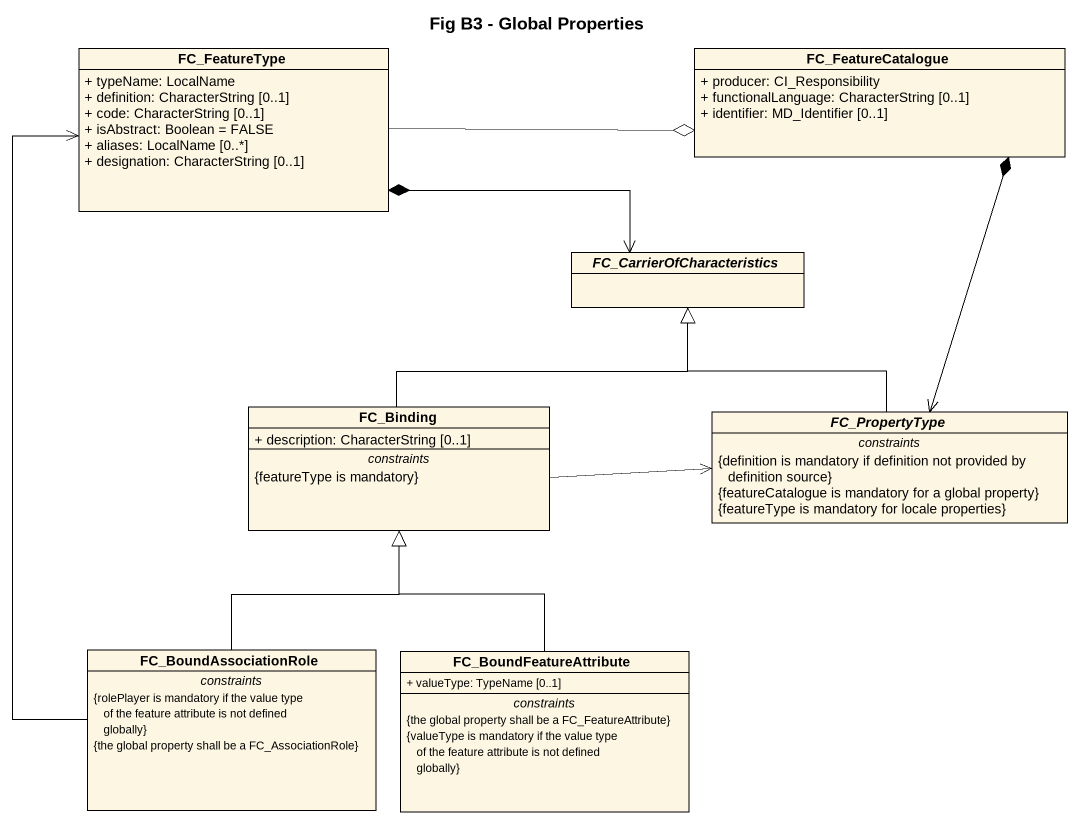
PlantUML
@startuml
title Fig B3 - Global Properties
hide circle
hide empty members
skinparam classAttributeIconSize 0
class FC_FeatureType {
  + typeName: LocalName
  + definition: CharacterString [0..1]
  + code: CharacterString [0..1]
  + isAbstract: Boolean = FALSE
  + aliases: LocalName [0..*]
  + designation: CharacterString [0..1]
}
class FC_FeatureCatalogue {
  + producer: CI_Responsibility
  + functionalLanguage: CharacterString [0..1]
  + identifier: MD_Identifier [0..1]
}
abstract class FC_CarrierOfCharacteristics
class FC_Binding {
  + description: CharacterString [0..1]
  -- constraints --
  {featureType is mandatory}
}
abstract class FC_PropertyType {
  -- constraints --
  {definition is mandatory if definition not provided by definition source}
  {featureCatalogue is mandatory for a global property}
  {featureType is mandatory for locale properties}
}
class FC_BoundAssociationRole {
  -- constraints --
  {rolePlayer is mandatory if the value type of the feature attribute is not defined globally}
  {the global property shall be a FC_AssociationRole}
}
class FC_BoundFeatureAttribute {
  + valueType: TypeName [0..1]
  -- constraints --
  {the global property shall be a FC_FeatureAttribute}
  {valueType is mandatory if the value type of the feature attribute is not defined globally}
}
FC_FeatureType -right-o FC_FeatureCatalogue
FC_FeatureType *-right-> FC_CarrierOfCharacteristics
FC_FeatureCatalogue *--> FC_PropertyType
FC_Binding -up-|> FC_CarrierOfCharacteristics
FC_Binding -right-> FC_PropertyType
FC_PropertyType -up-|> FC_CarrierOfCharacteristics
FC_BoundAssociationRole -up-> FC_FeatureType
FC_BoundAssociationRole -up-|> FC_Binding
FC_BoundFeatureAttribute -up-|> FC_Binding
@enduml
